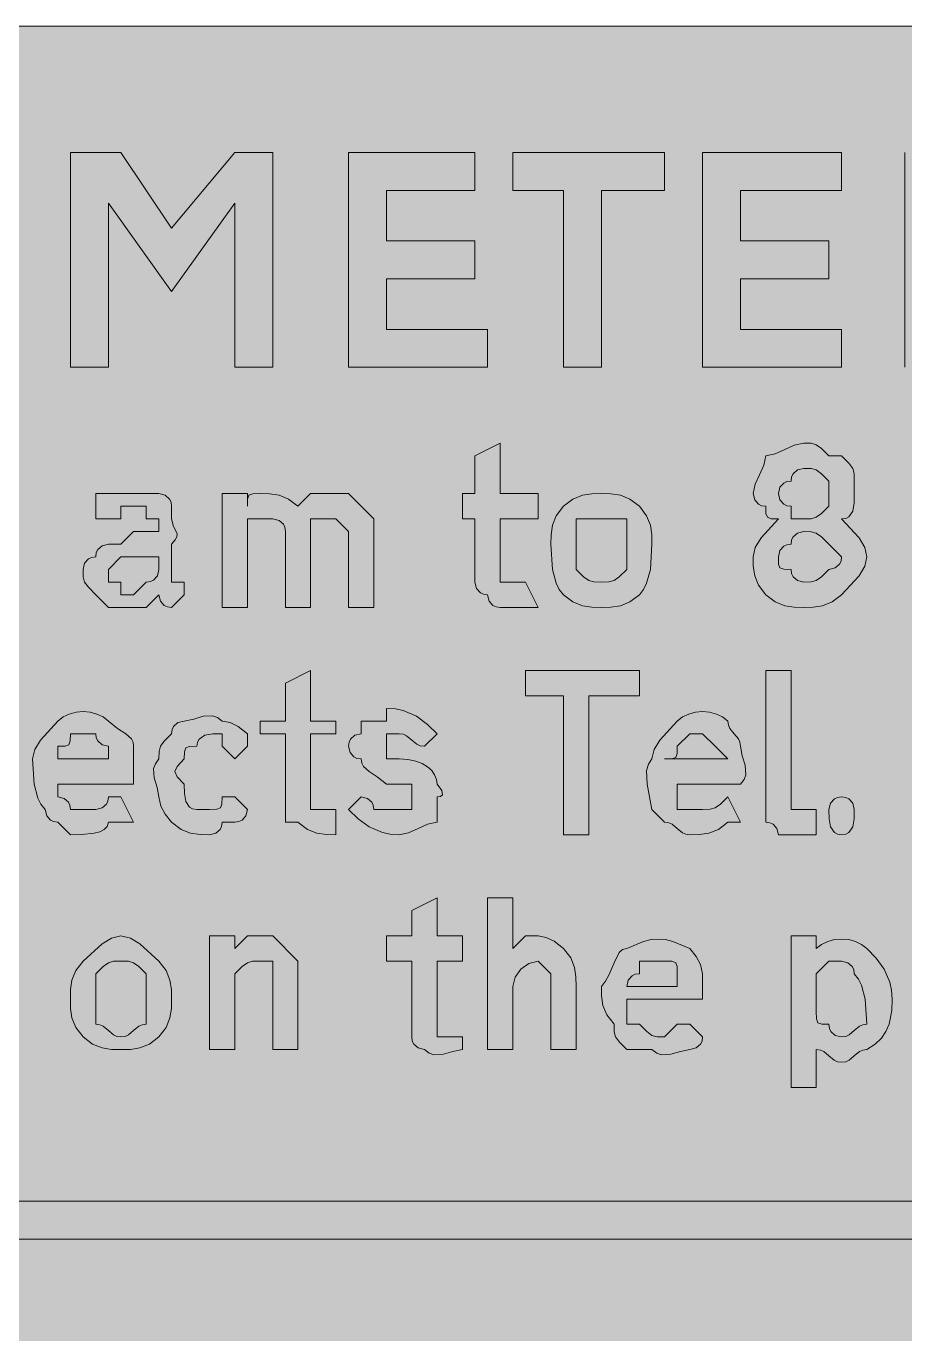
# Model space of a CAD drawing. Header units: metres. Extents: x 10 to 558, y 12 to 260.
# Drawn here: x 284 to 367.3, y 135.7 to 259.9 of the extents above; entities that cross this region are included whole.
import ezdxf

# ---------------------------------------------------------------- set-up
doc = ezdxf.new("R2010")
doc.units = ezdxf.units.M
for name, color, linetype, true_color in [('FILL_BLUE_0000FF', 7, 'Continuous', 0x0000ff), ('FILL_WHITE_FFFFFF', 7, 'Continuous', 0xffffff), ('STROKE_WHITE_FFFFFF', 7, 'Continuous', 0xffffff)]:
    doc.layers.add(name, color=color, linetype=linetype, true_color=true_color)

msp = doc.modelspace()

# ---------------------------------------------------------------- hatches: boundary and pattern name
at = {"layer": 'FILL_BLUE_0000FF', "true_color": 0x0000ff}
h = msp.add_hatch(color=7, dxfattribs=at)
h.dxf.hatch_style = 1
h.paths.add_polyline_path([(551.8, 259.87), (552.54, 259.71), (553.8, 259.17), (554.83, 258.4), (555.75, 257.52), (556.54, 257.02), (557.14, 256.43), (557.56, 255.79), (557.85, 255.12), (558.11, 253.81), (558.15, 252.72), (558.15, 18.72), (558.15, 16.32), (555.75, 13.92), (554.83, 13.04), (553.8, 12.27), (552.54, 11.73), (551.8, 11.57), (550.95, 11.52), (16.95, 11.52), (16.05, 11.54), (15.15, 11.67), (14.25, 12.03), (13.35, 12.72), (12.6, 12.87), (11.83, 13.23), (10.95, 13.92), (10.55, 14.42), (10.26, 15.01), (9.9, 16.32), (9.75, 18.72), (9.75, 252.72), (9.75, 255.12), (9.94, 256), (10.35, 256.77), (10.95, 257.52), (11.83, 258.23), (12.6, 258.72), (13.14, 259.21), (13.3, 259.52), (13.35, 259.92), (16.95, 259.92), (550.95, 259.92), (551.8, 259.87)])
at = {"layer": 'FILL_WHITE_FFFFFF', "true_color": 0xffffff}
h = msp.add_hatch(color=7, dxfattribs=at)
h.dxf.hatch_style = 1
h.paths.add_polyline_path([(288.15, 247.92), (292.95, 247.92), (297.75, 240.72), (303.75, 247.92), (307.35, 247.92), (307.35, 227.52), (303.75, 227.52), (303.75, 243.12), (297.75, 234.72), (291.75, 243.12), (291.75, 227.52), (288.15, 227.52), (288.15, 247.92)])
h = msp.add_hatch(color=7, dxfattribs=at)
h.dxf.hatch_style = 1
h.paths.add_polyline_path([(314.55, 247.92), (326.55, 247.92), (326.55, 244.32), (318.15, 244.32), (318.15, 239.52), (326.55, 239.52), (326.55, 235.92), (318.15, 235.92), (318.15, 231.12), (327.75, 231.12), (327.75, 227.52), (314.55, 227.52), (314.55, 247.92)])
h = msp.add_hatch(color=7, dxfattribs=at)
h.dxf.hatch_style = 1
h.paths.add_polyline_path([(344.55, 244.32), (338.55, 244.32), (338.55, 227.52), (334.95, 227.52), (334.95, 244.32), (330.15, 244.32), (330.15, 247.92), (344.55, 247.92), (344.55, 244.32)])
h = msp.add_hatch(color=7, dxfattribs=at)
h.dxf.hatch_style = 1
h.paths.add_polyline_path([(348.15, 247.92), (361.35, 247.92), (361.35, 244.32), (351.75, 244.32), (351.75, 239.52), (360.15, 239.52), (360.15, 235.92), (351.75, 235.92), (351.75, 231.12), (361.35, 231.12), (361.35, 227.52), (348.15, 227.52), (348.15, 247.92)])
h = msp.add_hatch(color=7, dxfattribs=at)
h.dxf.hatch_style = 1
h.paths.add_polyline_path([(330.15, 207.12), (331.35, 207.12), (332.55, 204.72), (328.95, 204.72), (328.55, 204.77), (328.26, 204.91), (327.9, 205.32), (327.75, 205.92), (327.35, 205.97), (327.06, 206.11), (326.7, 206.52), (326.55, 207.12), (326.55, 213.12), (325.35, 213.12), (325.35, 215.52), (326.55, 215.52), (326.55, 219.12), (328.95, 220.32), (328.95, 215.52), (332.55, 215.52), (332.55, 213.12), (328.95, 213.12), (328.95, 207.12), (330.15, 207.12)])
h = msp.add_hatch(color=7, dxfattribs=at)
h.dxf.hatch_style = 1
h.paths.add_polyline_path([(363.75, 209.52), (363.54, 208.62), (363, 207.72), (361.35, 205.92), (360.45, 205.23), (359.55, 204.87), (358.65, 204.74), (357.75, 204.72), (356.85, 204.74), (355.95, 204.87), (355.05, 205.23), (354.15, 205.92), (353.46, 206.82), (353.1, 207.72), (352.97, 208.62), (352.95, 209.52), (353.16, 210.42), (353.7, 211.32), (355.35, 213.12), (354.66, 213.14), (354.3, 213.27), (354.17, 213.63), (354.15, 214.32), (353.75, 214.37), (353.46, 214.51), (353.1, 214.92), (352.95, 215.52), (353.14, 216.42), (353.55, 217.32), (353.96, 218.22), (354.15, 219.12), (355.05, 219.31), (355.95, 219.72), (356.85, 220.13), (357.75, 220.32), (358.46, 220.3), (358.95, 220.17), (359.44, 219.81), (360.15, 219.12), (361.35, 219.12), (362.04, 218.41), (362.4, 217.92), (362.53, 217.43), (362.55, 216.72), (362.55, 215.52), (362.53, 214.64), (362.4, 213.87), (362.04, 213.33), (361.75, 213.17), (361.35, 213.12), (363, 211.32), (363.54, 210.42), (363.75, 209.52)])
h.paths.add_polyline_path([(356.6, 211.12), (356.55, 210.72), (356.15, 210.67), (355.86, 210.53), (355.5, 210.12), (355.35, 209.52), (355.37, 208.83), (355.5, 208.47), (355.86, 208.34), (356.55, 208.32), (356.6, 207.92), (356.74, 207.63), (357.15, 207.27), (357.75, 207.12), (358.46, 207.14), (358.95, 207.27), (359.44, 207.63), (360.15, 208.32), (360.75, 208.47), (361.16, 208.83), (361.3, 209.12), (361.35, 209.52), (360.15, 210.72), (359.44, 211.41), (358.95, 211.77), (358.46, 211.9), (357.75, 211.92), (357.15, 211.77), (356.74, 211.41), (356.6, 211.12)], flags=16)
h.paths.add_polyline_path([(358.95, 213.27), (359.44, 213.63), (360.15, 214.32), (360.15, 215.52), (360.15, 216.72), (359.44, 217.41), (358.95, 217.77), (358.46, 217.9), (357.75, 217.92), (357.15, 217.77), (356.74, 217.41), (356.6, 217.12), (356.55, 216.72), (356.15, 216.67), (355.86, 216.53), (355.5, 216.12), (355.35, 215.52), (355.5, 214.92), (355.86, 214.51), (356.15, 214.37), (356.55, 214.32), (356.55, 213.12), (357.75, 213.12), (358.46, 213.14), (358.95, 213.27)], flags=16)
h = msp.add_hatch(color=7, dxfattribs=at)
h.dxf.hatch_style = 1
h.paths.add_polyline_path([(291.75, 215.52), (294.15, 215.52), (296.55, 215.52), (297.15, 215.37), (297.56, 215.01), (297.7, 214.72), (297.75, 214.32), (297.75, 213.12), (297.92, 212.41), (298.2, 211.92), (298.28, 211.69), (298.26, 211.43), (298.09, 211.12), (297.75, 210.72), (297.75, 207.12), (298.95, 207.12), (298.95, 205.92), (297.75, 204.72), (297.35, 204.77), (297.06, 204.91), (296.7, 205.32), (296.55, 205.92), (295.35, 204.72), (292.95, 204.72), (291.75, 204.72), (290.55, 205.92), (289.86, 206.63), (289.5, 207.12), (289.37, 207.61), (289.35, 208.32), (289.5, 208.92), (289.86, 209.33), (290.15, 209.47), (290.55, 209.52), (290.6, 209.92), (290.74, 210.21), (291.15, 210.57), (291.75, 210.72), (292.95, 210.72), (294.15, 211.92), (296.55, 211.92), (296.55, 213.12), (295.35, 213.12), (295.35, 214.32), (292.95, 214.32), (292.95, 213.12), (291.75, 213.12), (290.55, 213.12), (290.55, 214.32), (290.55, 215.52), (291.75, 215.52)])
h.paths.add_polyline_path([(295.35, 207.12), (295.75, 207.17), (296.04, 207.31), (296.4, 207.72), (296.55, 208.32), (296.55, 209.52), (295.35, 209.52), (292.95, 209.52), (291.75, 208.32), (291.75, 207.12), (292.95, 207.12), (292.95, 205.92), (294.15, 205.92), (295.35, 207.12)], flags=16)
h = msp.add_hatch(color=7, dxfattribs=at)
h.dxf.hatch_style = 1
h.paths.add_polyline_path([(304.95, 214.32), (304.97, 215.01), (305.1, 215.37), (305.46, 215.5), (306.15, 215.52), (307.05, 215.5), (307.95, 215.37), (308.85, 215.01), (309.75, 214.32), (310.95, 215.52), (312.15, 215.52), (314.55, 215.52), (316.95, 213.12), (316.95, 211.92), (316.95, 204.72), (314.55, 204.72), (314.55, 211.92), (313.35, 213.12), (312.15, 213.12), (310.95, 213.12), (310.95, 211.92), (310.95, 204.72), (308.55, 204.72), (308.55, 211.92), (308.5, 212.32), (308.36, 212.61), (307.95, 212.97), (307.35, 213.12), (306.15, 213.12), (304.95, 213.12), (304.95, 211.92), (304.95, 204.72), (302.55, 204.72), (302.55, 215.52), (304.95, 215.52), (304.95, 214.32)])
h = msp.add_hatch(color=7, dxfattribs=at)
h.dxf.hatch_style = 1
h.paths.add_polyline_path([(333.9, 212.52), (334.26, 213.42), (334.95, 214.32), (335.85, 215.01), (336.75, 215.37), (337.65, 215.5), (338.55, 215.52), (339.45, 215.5), (340.35, 215.37), (341.25, 215.01), (342.15, 214.32), (342.84, 213.42), (343.2, 212.52), (343.33, 211.62), (343.35, 210.72), (343.2, 208.32), (342.84, 207.01), (342.55, 206.42), (342.15, 205.92), (341.25, 205.23), (340.35, 204.87), (339.45, 204.74), (338.55, 204.72), (337.65, 204.74), (336.75, 204.87), (335.85, 205.23), (334.95, 205.92), (334.55, 206.42), (334.26, 207.01), (333.9, 208.32), (333.75, 210.72), (333.77, 211.62), (333.9, 212.52)])
h.paths.add_polyline_path([(336.15, 210.72), (336.15, 208.32), (336.86, 207.63), (337.35, 207.27), (337.84, 207.14), (338.55, 207.12), (339.26, 207.14), (339.75, 207.27), (340.24, 207.63), (340.95, 208.32), (340.95, 210.72), (340.95, 213.12), (338.55, 213.12), (336.15, 213.12), (336.15, 210.72)], flags=16)
h = msp.add_hatch(color=7, dxfattribs=at)
h.dxf.hatch_style = 1
h.paths.add_polyline_path([(310.95, 185.52), (312.15, 185.52), (313.35, 185.52), (313.35, 183.12), (312.45, 183.14), (311.55, 183.27), (310.65, 183.63), (309.75, 184.32), (308.55, 184.32), (308.55, 185.52), (308.55, 192.72), (306.15, 192.72), (306.15, 193.92), (308.55, 193.92), (308.55, 197.52), (310.95, 198.72), (310.95, 193.92), (313.35, 193.92), (313.35, 192.72), (310.95, 192.72), (310.95, 186.72), (310.95, 185.52)])
h = msp.add_hatch(color=7, dxfattribs=at)
h.dxf.hatch_style = 1
h.paths.add_polyline_path([(342.15, 196.32), (337.35, 196.32), (337.35, 183.12), (334.95, 183.12), (334.95, 196.32), (331.35, 196.32), (331.35, 198.72), (342.15, 198.72), (342.15, 196.32)])
h = msp.add_hatch(color=7, dxfattribs=at)
h.dxf.hatch_style = 1
h.paths.add_polyline_path([(354.15, 198.72), (356.55, 198.72), (356.55, 186.72), (356.55, 185.52), (357.75, 185.52), (358.95, 185.52), (358.95, 183.12), (357.75, 183.12), (355.35, 183.12), (355.2, 183.72), (354.84, 184.13), (354.55, 184.27), (354.15, 184.32), (354.15, 185.52), (354.15, 198.72)])
h = msp.add_hatch(color=7, dxfattribs=at)
h.dxf.hatch_style = 1
h.paths.add_polyline_path([(319.35, 190.32), (320.19, 190.27), (320.92, 190.11), (321.54, 189.88), (322.05, 189.57), (322.44, 189.21), (322.72, 188.8), (322.89, 188.37), (322.95, 187.92), (323.4, 187.32), (323.46, 186.91), (323.29, 186.77), (322.95, 186.72), (322.95, 184.32), (322.05, 184.13), (321.15, 183.72), (320.25, 183.31), (319.35, 183.12), (318.5, 183.17), (317.76, 183.33), (316.5, 183.87), (315.47, 184.64), (314.55, 185.52), (315.75, 186.72), (316.35, 186.57), (316.76, 186.21), (316.9, 185.92), (316.95, 185.52), (319.35, 185.52), (320.55, 185.52), (320.55, 186.72), (320.55, 187.92), (319.35, 187.92), (318.15, 187.92), (317.27, 188.63), (316.5, 189.12), (315.96, 189.61), (315.8, 189.92), (315.75, 190.32), (315.35, 190.37), (315.06, 190.51), (314.7, 190.92), (314.55, 191.52), (314.6, 191.92), (314.74, 192.21), (315.15, 192.57), (315.75, 192.72), (315.75, 193.92), (318.15, 193.92), (318.15, 195.12), (319, 195.07), (319.74, 194.91), (321, 194.37), (322.03, 193.6), (322.95, 192.72), (321.75, 191.52), (321.35, 191.57), (321.04, 191.71), (320.55, 192.12), (320.06, 192.53), (319.75, 192.67), (319.35, 192.72), (318.15, 192.72), (318.15, 191.52), (318.15, 190.32), (319.35, 190.32)])
h = msp.add_hatch(color=7, dxfattribs=at)
h.dxf.hatch_style = 1
h.paths.add_polyline_path([(286.55, 184.37), (286.26, 184.51), (285.9, 184.92), (285.75, 185.52), (285.35, 186.02), (285.06, 186.61), (284.7, 187.92), (284.55, 190.32), (284.76, 191.22), (285.3, 192.12), (286.95, 193.92), (287.45, 194.31), (288.04, 194.59), (288.68, 194.76), (289.35, 194.82), (290.02, 194.76), (290.66, 194.59), (291.25, 194.31), (291.75, 193.92), (292.63, 193.21), (293.4, 192.72), (293.94, 192.23), (294.1, 191.92), (294.15, 191.52), (294.15, 187.92), (286.95, 187.92), (286.95, 186.72), (287.55, 186.57), (287.96, 186.21), (288.1, 185.92), (288.15, 185.52), (290.55, 185.52), (291.15, 185.67), (291.56, 186.03), (291.7, 186.32), (291.75, 186.72), (292.95, 186.72), (294.15, 184.32), (291.75, 184.32), (291.64, 183.92), (291.36, 183.63), (290.93, 183.41), (290.4, 183.27), (289.22, 183.14), (288.15, 183.12), (286.95, 184.32), (286.55, 184.37)])
h.paths.add_polyline_path([(291.75, 191.52), (291.15, 191.67), (290.74, 192.03), (290.6, 192.32), (290.55, 192.72), (288.15, 192.72), (288.13, 192.03), (288, 191.67), (287.64, 191.54), (286.95, 191.52), (286.95, 190.32), (291.75, 190.32), (291.75, 191.52)], flags=16)
h = msp.add_hatch(color=7, dxfattribs=at)
h.dxf.hatch_style = 1
h.paths.add_polyline_path([(301.35, 185.52), (302.04, 185.54), (302.4, 185.67), (302.53, 186.03), (302.55, 186.72), (303.75, 186.72), (304.95, 185.52), (304.8, 184.92), (304.44, 184.51), (304.15, 184.37), (303.75, 184.32), (302.55, 184.32), (302.5, 183.92), (302.36, 183.63), (301.95, 183.27), (301.35, 183.12), (300.45, 183.14), (299.55, 183.27), (298.65, 183.63), (297.75, 184.32), (297.15, 185.07), (296.74, 185.84), (296.55, 186.72), (296.38, 187.62), (296.1, 188.52), (296.04, 189.42), (296.21, 189.87), (296.55, 190.32), (296.57, 191.03), (296.7, 191.52), (297.06, 192.01), (297.75, 192.72), (297.8, 193.12), (297.94, 193.41), (298.35, 193.77), (298.95, 193.92), (299.85, 194.09), (300.75, 194.37), (301.65, 194.43), (302.1, 194.26), (302.55, 193.92), (303.3, 193.77), (304.07, 193.41), (304.95, 192.72), (304.95, 191.52), (303.75, 190.32), (302.55, 191.52), (302.55, 192.72), (301.67, 192.7), (300.9, 192.57), (300.36, 192.21), (300.2, 191.92), (300.15, 191.52), (299.46, 191.5), (299.1, 191.37), (298.97, 191.01), (298.95, 190.32), (298.27, 189.61), (298.05, 189.12), (298.27, 188.63), (298.95, 187.92), (298.97, 187.04), (299.1, 186.27), (299.46, 185.73), (299.75, 185.57), (300.15, 185.52), (301.35, 185.52)])
h = msp.add_hatch(color=7, dxfattribs=at)
h.dxf.hatch_style = 1
h.paths.add_polyline_path([(346.24, 183.31), (345.75, 183.72), (345.26, 184.13), (344.95, 184.27), (344.55, 184.32), (343.35, 185.52), (342.9, 187.92), (342.84, 189.23), (343.01, 189.82), (343.35, 190.32), (343.56, 191.22), (344.1, 192.12), (345.75, 193.92), (346.25, 194.31), (346.84, 194.59), (347.48, 194.76), (348.15, 194.82), (348.82, 194.76), (349.46, 194.59), (350.05, 194.31), (350.55, 193.92), (350.6, 193.52), (350.74, 193.21), (351.15, 192.72), (351.56, 192.23), (351.7, 191.92), (351.75, 191.52), (351.92, 190.62), (352.2, 189.72), (352.26, 188.82), (352.09, 188.37), (351.75, 187.92), (345.75, 187.92), (345.75, 186.72), (345.75, 185.52), (348.15, 185.52), (348.86, 185.54), (349.35, 185.67), (349.84, 186.03), (350.55, 186.72), (351.75, 184.32), (350.55, 184.32), (349.65, 183.63), (348.75, 183.27), (347.85, 183.14), (346.95, 183.12), (346.55, 183.17), (346.24, 183.31)])
h.paths.add_polyline_path([(349.35, 191.52), (348.15, 192.72), (346.95, 192.72), (345.75, 191.52), (345.73, 190.83), (345.6, 190.47), (345.24, 190.34), (344.55, 190.32), (350.55, 190.32), (349.35, 191.52)], flags=16)
h = msp.add_hatch(color=7, dxfattribs=at)
h.dxf.hatch_style = 1
h.paths.add_polyline_path([(362.53, 184.64), (362.4, 183.87), (362.04, 183.33), (361.75, 183.17), (361.35, 183.12), (360.95, 183.17), (360.66, 183.33), (360.3, 183.87), (360.17, 184.64), (360.15, 185.52), (360.3, 186.12), (360.66, 186.53), (360.95, 186.67), (361.35, 186.72), (361.75, 186.67), (362.04, 186.53), (362.4, 186.12), (362.55, 185.52), (362.53, 184.64)])
h = msp.add_hatch(color=7, dxfattribs=at)
h.dxf.hatch_style = 1
h.paths.add_polyline_path([(322.95, 163.92), (324.15, 163.92), (325.35, 163.92), (325.35, 162.72), (324.45, 162.55), (323.55, 162.27), (322.65, 162.21), (322.2, 162.38), (321.75, 162.72), (321.15, 162.87), (320.74, 163.23), (320.6, 163.52), (320.55, 163.92), (320.55, 171.12), (318.15, 171.12), (318.15, 173.52), (320.55, 173.52), (320.55, 175.92), (322.95, 177.12), (322.95, 173.52), (325.35, 173.52), (325.35, 171.12), (322.95, 171.12), (322.95, 165.12), (322.95, 163.92)])
h = msp.add_hatch(color=7, dxfattribs=at)
h.dxf.hatch_style = 1
h.paths.add_polyline_path([(330.15, 177.12), (330.15, 172.32), (331.35, 173.52), (332.55, 173.52), (333.3, 173.37), (334.07, 173.01), (334.95, 172.32), (335.64, 171.42), (336, 170.52), (336.13, 169.62), (336.15, 168.72), (336.15, 162.72), (333.75, 162.72), (333.75, 168.72), (333.75, 169.92), (332.55, 171.12), (331.67, 170.91), (330.9, 170.37), (330.36, 169.6), (330.15, 168.72), (330.15, 162.72), (327.75, 162.72), (327.75, 177.12), (330.15, 177.12)])
h = msp.add_hatch(color=7, dxfattribs=at)
h.dxf.hatch_style = 1
h.paths.add_polyline_path([(288.3, 169.32), (288.66, 170.22), (289.35, 171.12), (291.15, 172.77), (292.05, 173.31), (292.95, 173.52), (293.85, 173.31), (294.75, 172.77), (296.55, 171.12), (297.24, 170.22), (297.6, 169.32), (297.73, 168.42), (297.75, 167.52), (297.73, 166.62), (297.6, 165.72), (297.24, 164.82), (296.55, 163.92), (295.65, 163.23), (294.75, 162.87), (293.85, 162.74), (292.95, 162.72), (292.05, 162.74), (291.15, 162.87), (290.25, 163.23), (289.35, 163.92), (288.66, 164.82), (288.3, 165.72), (288.17, 166.62), (288.15, 167.52), (288.17, 168.42), (288.3, 169.32)])
h.paths.add_polyline_path([(291.75, 170.97), (291.26, 170.61), (290.55, 169.92), (290.55, 167.52), (290.55, 165.12), (290.95, 165.07), (291.26, 164.93), (291.75, 164.52), (292.24, 164.11), (292.55, 163.97), (292.95, 163.92), (293.35, 163.97), (293.66, 164.11), (294.15, 164.52), (294.64, 164.93), (294.95, 165.07), (295.35, 165.12), (295.35, 167.52), (295.35, 169.92), (294.64, 170.61), (294.15, 170.97), (293.66, 171.1), (292.95, 171.12), (292.24, 171.1), (291.75, 170.97)], flags=16)
h = msp.add_hatch(color=7, dxfattribs=at)
h.dxf.hatch_style = 1
h.paths.add_polyline_path([(305.44, 171.1), (304.95, 170.97), (304.46, 170.61), (303.75, 169.92), (303.75, 168.72), (303.75, 162.72), (301.35, 162.72), (301.35, 173.52), (303.75, 173.52), (303.75, 172.32), (304.95, 173.52), (307.35, 173.52), (309.75, 171.12), (309.75, 169.92), (309.75, 162.72), (307.35, 162.72), (307.35, 168.72), (307.35, 171.12), (306.15, 171.12), (305.44, 171.1)])
h = msp.add_hatch(color=7, dxfattribs=at)
h.dxf.hatch_style = 1
h.paths.add_polyline_path([(340.26, 163.43), (339.9, 163.92), (339.77, 164.41), (339.75, 165.12), (339.06, 166.02), (338.7, 166.92), (338.57, 167.82), (338.55, 168.72), (338.95, 169.22), (339.26, 169.79), (339.75, 170.97), (340.24, 171.93), (340.55, 172.21), (340.95, 172.32), (342.56, 172.99), (343.27, 173.16), (343.95, 173.22), (344.63, 173.16), (345.34, 172.99), (346.95, 172.32), (347.55, 171.57), (347.96, 170.8), (348.15, 169.92), (348.15, 167.52), (340.95, 167.52), (340.95, 165.12), (342.15, 165.12), (342.86, 164.43), (343.35, 164.07), (343.84, 163.94), (344.55, 163.92), (345.75, 165.12), (346.95, 165.12), (348.15, 163.92), (348.1, 163.52), (347.96, 163.23), (347.55, 162.87), (346.95, 162.72), (346.05, 162.55), (345.15, 162.27), (344.25, 162.21), (343.8, 162.38), (343.35, 162.72), (340.95, 162.72), (340.26, 163.43)])
h.paths.add_polyline_path([(345.75, 169.92), (345.73, 170.61), (345.6, 170.97), (345.24, 171.1), (344.55, 171.12), (342.15, 171.12), (342.15, 169.92), (341.75, 169.87), (341.46, 169.73), (341.1, 169.32), (340.95, 168.72), (345.75, 168.72), (345.75, 169.92)], flags=16)
h = msp.add_hatch(color=7, dxfattribs=at)
h.dxf.hatch_style = 1
h.paths.add_polyline_path([(360.04, 172.99), (360.68, 173.16), (361.35, 173.22), (362.02, 173.16), (362.66, 172.99), (363.25, 172.71), (363.75, 172.32), (364.63, 171.4), (365.4, 170.37), (365.94, 169.11), (366.1, 168.37), (366.15, 167.52), (366.11, 166.43), (365.85, 165.12), (365.56, 164.45), (365.14, 163.81), (364.54, 163.22), (363.75, 162.72), (363.35, 162.67), (363.04, 162.53), (362.55, 162.12), (362.06, 161.71), (361.75, 161.57), (361.35, 161.52), (360.95, 161.57), (360.64, 161.71), (360.15, 162.12), (359.66, 162.53), (359.35, 162.67), (358.95, 162.72), (358.95, 159.12), (356.55, 159.12), (356.55, 173.52), (358.95, 173.52), (358.95, 172.32), (359.45, 172.71), (360.04, 172.99)])
h.paths.add_polyline_path([(358.95, 166.32), (358.97, 165.63), (359.1, 165.27), (359.46, 165.14), (360.15, 165.12), (360.2, 164.72), (360.34, 164.43), (360.75, 164.07), (361.35, 163.92), (361.75, 163.97), (362.06, 164.11), (362.55, 164.52), (363.04, 164.93), (363.35, 165.07), (363.75, 165.12), (363.6, 167.52), (363.24, 168.83), (362.95, 169.42), (362.55, 169.92), (362.5, 170.32), (362.36, 170.61), (361.95, 170.97), (361.35, 171.12), (360.15, 171.12), (358.95, 169.92), (358.95, 168.72), (358.95, 166.32)], flags=16)
h = msp.add_hatch(color=7, dxfattribs=at)
h.dxf.hatch_style = 1
h.paths.add_polyline_path([(495.75, 148.32), (490.95, 153.12), (498.15, 153.12), (505.35, 145.92), (498.15, 139.92), (490.95, 139.92), (495.75, 144.72), (62.55, 144.72), (62.55, 148.32), (495.75, 148.32)])

# ---------------------------------------------------------------- linework, layer by layer
at = {"layer": 'FILL_BLUE_0000FF', "lineweight": 0, "true_color": 0x0000ff}
msp.add_lwpolyline([(16.95, 259.92), (550.95, 259.92), (551.8, 259.87), (552.54, 259.71), (553.8, 259.17), (554.83, 258.4), (555.75, 257.52), (556.54, 257.02), (557.14, 256.43), (557.56, 255.79), (557.85, 255.12), (558.11, 253.81), (558.15, 252.72), (558.15, 18.72), (558.15, 16.32), (555.75, 13.92), (554.83, 13.04), (553.8, 12.27), (552.54, 11.73), (551.8, 11.57), (550.95, 11.52), (16.95, 11.52)], dxfattribs=at)
at = {"layer": 'FILL_WHITE_FFFFFF', "lineweight": 0, "true_color": 0xffffff}
for points in [[(288.15, 247.92), (292.95, 247.92), (297.75, 240.72), (303.75, 247.92), (307.35, 247.92), (307.35, 227.52), (303.75, 227.52), (303.75, 243.12), (297.75, 234.72), (291.75, 243.12), (291.75, 227.52), (288.15, 227.52)], [(314.55, 247.92), (326.55, 247.92), (326.55, 244.32), (318.15, 244.32), (318.15, 239.52), (326.55, 239.52), (326.55, 235.92), (318.15, 235.92), (318.15, 231.12), (327.75, 231.12), (327.75, 227.52), (314.55, 227.52)], [(344.55, 244.32), (338.55, 244.32), (338.55, 227.52), (334.95, 227.52), (334.95, 244.32), (330.15, 244.32), (330.15, 247.92), (344.55, 247.92)], [(348.15, 247.92), (361.35, 247.92), (361.35, 244.32), (351.75, 244.32), (351.75, 239.52), (360.15, 239.52), (360.15, 235.92), (351.75, 235.92), (351.75, 231.12), (361.35, 231.12), (361.35, 227.52), (348.15, 227.52)], [(330.15, 207.12), (331.35, 207.12), (332.55, 204.72), (328.95, 204.72), (328.55, 204.77), (328.26, 204.91), (327.9, 205.32), (327.75, 205.92), (327.35, 205.97), (327.06, 206.11), (326.7, 206.52), (326.55, 207.12), (326.55, 213.12), (325.35, 213.12), (325.35, 215.52), (326.55, 215.52), (326.55, 219.12), (328.95, 220.32), (328.95, 215.52), (332.55, 215.52), (332.55, 213.12), (328.95, 213.12), (328.95, 207.12)], [(363.75, 209.52), (363.54, 208.62), (363, 207.72), (361.35, 205.92), (360.45, 205.23), (359.55, 204.87), (358.65, 204.74), (357.75, 204.72), (356.85, 204.74), (355.95, 204.87), (355.05, 205.23), (354.15, 205.92), (353.46, 206.82), (353.1, 207.72), (352.97, 208.62), (352.95, 209.52), (353.16, 210.42), (353.7, 211.32), (355.35, 213.12), (354.66, 213.14), (354.3, 213.27), (354.17, 213.63), (354.15, 214.32), (353.75, 214.37), (353.46, 214.51), (353.1, 214.92), (352.95, 215.52), (353.14, 216.42), (353.55, 217.32), (353.96, 218.22), (354.15, 219.12), (355.05, 219.31), (355.95, 219.72), (356.85, 220.13), (357.75, 220.32), (358.46, 220.3), (358.95, 220.17), (359.44, 219.81), (360.15, 219.12), (361.35, 219.12), (362.04, 218.41), (362.4, 217.92), (362.53, 217.43), (362.55, 216.72), (362.55, 215.52), (362.53, 214.64), (362.4, 213.87), (362.04, 213.33), (361.75, 213.17), (361.35, 213.12), (363, 211.32), (363.54, 210.42)], [(358.95, 213.27), (359.44, 213.63), (360.15, 214.32), (360.15, 215.52), (360.15, 216.72), (359.44, 217.41), (358.95, 217.77), (358.46, 217.9), (357.75, 217.92), (357.15, 217.77), (356.74, 217.41), (356.6, 217.12), (356.55, 216.72), (356.15, 216.67), (355.86, 216.53), (355.5, 216.12), (355.35, 215.52), (355.5, 214.92), (355.86, 214.51), (356.15, 214.37), (356.55, 214.32), (356.55, 213.12), (357.75, 213.12), (358.46, 213.14)], [(291.75, 215.52), (294.15, 215.52), (296.55, 215.52), (297.15, 215.37), (297.56, 215.01), (297.7, 214.72), (297.75, 214.32), (297.75, 213.12), (297.92, 212.41), (298.2, 211.92), (298.28, 211.69), (298.26, 211.43), (298.09, 211.12), (297.75, 210.72), (297.75, 207.12), (298.95, 207.12), (298.95, 205.92), (297.75, 204.72), (297.35, 204.77), (297.06, 204.91), (296.7, 205.32), (296.55, 205.92), (295.35, 204.72), (292.95, 204.72), (291.75, 204.72), (290.55, 205.92), (289.86, 206.63), (289.5, 207.12), (289.37, 207.61), (289.35, 208.32), (289.5, 208.92), (289.86, 209.33), (290.15, 209.47), (290.55, 209.52), (290.6, 209.92), (290.74, 210.21), (291.15, 210.57), (291.75, 210.72), (292.95, 210.72), (294.15, 211.92), (296.55, 211.92), (296.55, 213.12), (295.35, 213.12), (295.35, 214.32), (292.95, 214.32), (292.95, 213.12), (291.75, 213.12), (290.55, 213.12), (290.55, 214.32), (290.55, 215.52)], [(304.95, 214.32), (304.97, 215.01), (305.1, 215.37), (305.46, 215.5), (306.15, 215.52), (307.05, 215.5), (307.95, 215.37), (308.85, 215.01), (309.75, 214.32), (310.95, 215.52), (312.15, 215.52), (314.55, 215.52), (316.95, 213.12), (316.95, 211.92), (316.95, 204.72), (314.55, 204.72), (314.55, 211.92), (313.35, 213.12), (312.15, 213.12), (310.95, 213.12), (310.95, 211.92), (310.95, 204.72), (308.55, 204.72), (308.55, 211.92), (308.5, 212.32), (308.36, 212.61), (307.95, 212.97), (307.35, 213.12), (306.15, 213.12), (304.95, 213.12), (304.95, 211.92), (304.95, 204.72), (302.55, 204.72), (302.55, 215.52), (304.95, 215.52)], [(333.9, 212.52), (334.26, 213.42), (334.95, 214.32), (335.85, 215.01), (336.75, 215.37), (337.65, 215.5), (338.55, 215.52), (339.45, 215.5), (340.35, 215.37), (341.25, 215.01), (342.15, 214.32), (342.84, 213.42), (343.2, 212.52), (343.33, 211.62), (343.35, 210.72), (343.2, 208.32), (342.84, 207.01), (342.55, 206.42), (342.15, 205.92), (341.25, 205.23), (340.35, 204.87), (339.45, 204.74), (338.55, 204.72), (337.65, 204.74), (336.75, 204.87), (335.85, 205.23), (334.95, 205.92), (334.55, 206.42), (334.26, 207.01), (333.9, 208.32), (333.75, 210.72), (333.77, 211.62)], [(336.15, 210.72), (336.15, 208.32), (336.86, 207.63), (337.35, 207.27), (337.84, 207.14), (338.55, 207.12), (339.26, 207.14), (339.75, 207.27), (340.24, 207.63), (340.95, 208.32), (340.95, 210.72), (340.95, 213.12), (338.55, 213.12), (336.15, 213.12)], [(356.6, 211.12), (356.55, 210.72), (356.15, 210.67), (355.86, 210.53), (355.5, 210.12), (355.35, 209.52), (355.37, 208.83), (355.5, 208.47), (355.86, 208.34), (356.55, 208.32), (356.6, 207.92), (356.74, 207.63), (357.15, 207.27), (357.75, 207.12), (358.46, 207.14), (358.95, 207.27), (359.44, 207.63), (360.15, 208.32), (360.75, 208.47), (361.16, 208.83), (361.3, 209.12), (361.35, 209.52), (360.15, 210.72), (359.44, 211.41), (358.95, 211.77), (358.46, 211.9), (357.75, 211.92), (357.15, 211.77), (356.74, 211.41)], [(295.35, 207.12), (295.75, 207.17), (296.04, 207.31), (296.4, 207.72), (296.55, 208.32), (296.55, 209.52), (295.35, 209.52), (292.95, 209.52), (291.75, 208.32), (291.75, 207.12), (292.95, 207.12), (292.95, 205.92), (294.15, 205.92)], [(310.95, 185.52), (312.15, 185.52), (313.35, 185.52), (313.35, 183.12), (312.45, 183.14), (311.55, 183.27), (310.65, 183.63), (309.75, 184.32), (308.55, 184.32), (308.55, 185.52), (308.55, 192.72), (306.15, 192.72), (306.15, 193.92), (308.55, 193.92), (308.55, 197.52), (310.95, 198.72), (310.95, 193.92), (313.35, 193.92), (313.35, 192.72), (310.95, 192.72), (310.95, 186.72)], [(342.15, 196.32), (337.35, 196.32), (337.35, 183.12), (334.95, 183.12), (334.95, 196.32), (331.35, 196.32), (331.35, 198.72), (342.15, 198.72)], [(354.15, 198.72), (356.55, 198.72), (356.55, 186.72), (356.55, 185.52), (357.75, 185.52), (358.95, 185.52), (358.95, 183.12), (357.75, 183.12), (355.35, 183.12), (355.2, 183.72), (354.84, 184.13), (354.55, 184.27), (354.15, 184.32), (354.15, 185.52)], [(319.35, 190.32), (320.19, 190.27), (320.92, 190.11), (321.54, 189.88), (322.05, 189.57), (322.44, 189.21), (322.72, 188.8), (322.89, 188.37), (322.95, 187.92), (323.4, 187.32), (323.46, 186.91), (323.29, 186.77), (322.95, 186.72), (322.95, 184.32), (322.05, 184.13), (321.15, 183.72), (320.25, 183.31), (319.35, 183.12), (318.5, 183.17), (317.76, 183.33), (316.5, 183.87), (315.47, 184.64), (314.55, 185.52), (315.75, 186.72), (316.35, 186.57), (316.76, 186.21), (316.9, 185.92), (316.95, 185.52), (319.35, 185.52), (320.55, 185.52), (320.55, 186.72), (320.55, 187.92), (319.35, 187.92), (318.15, 187.92), (317.27, 188.63), (316.5, 189.12), (315.96, 189.61), (315.8, 189.92), (315.75, 190.32), (315.35, 190.37), (315.06, 190.51), (314.7, 190.92), (314.55, 191.52), (314.6, 191.92), (314.74, 192.21), (315.15, 192.57), (315.75, 192.72), (315.75, 193.92), (318.15, 193.92), (318.15, 195.12), (319, 195.07), (319.74, 194.91), (321, 194.37), (322.03, 193.6), (322.95, 192.72), (321.75, 191.52), (321.35, 191.57), (321.04, 191.71), (320.55, 192.12), (320.06, 192.53), (319.75, 192.67), (319.35, 192.72), (318.15, 192.72), (318.15, 191.52), (318.15, 190.32)], [(286.55, 184.37), (286.26, 184.51), (285.9, 184.92), (285.75, 185.52), (285.35, 186.02), (285.06, 186.61), (284.7, 187.92), (284.55, 190.32), (284.76, 191.22), (285.3, 192.12), (286.95, 193.92), (287.45, 194.31), (288.04, 194.59), (288.68, 194.76), (289.35, 194.82), (290.02, 194.76), (290.66, 194.59), (291.25, 194.31), (291.75, 193.92), (292.63, 193.21), (293.4, 192.72), (293.94, 192.23), (294.1, 191.92), (294.15, 191.52), (294.15, 187.92), (286.95, 187.92), (286.95, 186.72), (287.55, 186.57), (287.96, 186.21), (288.1, 185.92), (288.15, 185.52), (290.55, 185.52), (291.15, 185.67), (291.56, 186.03), (291.7, 186.32), (291.75, 186.72), (292.95, 186.72), (294.15, 184.32), (291.75, 184.32), (291.64, 183.92), (291.36, 183.63), (290.93, 183.41), (290.4, 183.27), (289.22, 183.14), (288.15, 183.12), (286.95, 184.32)], [(301.35, 185.52), (302.04, 185.54), (302.4, 185.67), (302.53, 186.03), (302.55, 186.72), (303.75, 186.72), (304.95, 185.52), (304.8, 184.92), (304.44, 184.51), (304.15, 184.37), (303.75, 184.32), (302.55, 184.32), (302.5, 183.92), (302.36, 183.63), (301.95, 183.27), (301.35, 183.12), (300.45, 183.14), (299.55, 183.27), (298.65, 183.63), (297.75, 184.32), (297.15, 185.07), (296.74, 185.84), (296.55, 186.72), (296.38, 187.62), (296.1, 188.52), (296.04, 189.42), (296.21, 189.87), (296.55, 190.32), (296.57, 191.03), (296.7, 191.52), (297.06, 192.01), (297.75, 192.72), (297.8, 193.12), (297.94, 193.41), (298.35, 193.77), (298.95, 193.92), (299.85, 194.09), (300.75, 194.37), (301.65, 194.43), (302.1, 194.26), (302.55, 193.92), (303.3, 193.77), (304.07, 193.41), (304.95, 192.72), (304.95, 191.52), (303.75, 190.32), (302.55, 191.52), (302.55, 192.72), (301.67, 192.7), (300.9, 192.57), (300.36, 192.21), (300.2, 191.92), (300.15, 191.52), (299.46, 191.5), (299.1, 191.37), (298.97, 191.01), (298.95, 190.32), (298.27, 189.61), (298.05, 189.12), (298.27, 188.63), (298.95, 187.92), (298.97, 187.04), (299.1, 186.27), (299.46, 185.73), (299.75, 185.57), (300.15, 185.52)], [(346.24, 183.31), (345.75, 183.72), (345.26, 184.13), (344.95, 184.27), (344.55, 184.32), (343.35, 185.52), (342.9, 187.92), (342.84, 189.23), (343.01, 189.82), (343.35, 190.32), (343.56, 191.22), (344.1, 192.12), (345.75, 193.92), (346.25, 194.31), (346.84, 194.59), (347.48, 194.76), (348.15, 194.82), (348.82, 194.76), (349.46, 194.59), (350.05, 194.31), (350.55, 193.92), (350.6, 193.52), (350.74, 193.21), (351.15, 192.72), (351.56, 192.23), (351.7, 191.92), (351.75, 191.52), (351.92, 190.62), (352.2, 189.72), (352.26, 188.82), (352.09, 188.37), (351.75, 187.92), (345.75, 187.92), (345.75, 186.72), (345.75, 185.52), (348.15, 185.52), (348.86, 185.54), (349.35, 185.67), (349.84, 186.03), (350.55, 186.72), (351.75, 184.32), (350.55, 184.32), (349.65, 183.63), (348.75, 183.27), (347.85, 183.14), (346.95, 183.12), (346.55, 183.17)], [(291.75, 191.52), (291.15, 191.67), (290.74, 192.03), (290.6, 192.32), (290.55, 192.72), (288.15, 192.72), (288.13, 192.03), (288, 191.67), (287.64, 191.54), (286.95, 191.52), (286.95, 190.32), (291.75, 190.32)], [(349.35, 191.52), (348.15, 192.72), (346.95, 192.72), (345.75, 191.52), (345.73, 190.83), (345.6, 190.47), (345.24, 190.34), (344.55, 190.32), (350.55, 190.32)], [(362.53, 184.64), (362.4, 183.87), (362.04, 183.33), (361.75, 183.17), (361.35, 183.12), (360.95, 183.17), (360.66, 183.33), (360.3, 183.87), (360.17, 184.64), (360.15, 185.52), (360.3, 186.12), (360.66, 186.53), (360.95, 186.67), (361.35, 186.72), (361.75, 186.67), (362.04, 186.53), (362.4, 186.12), (362.55, 185.52)], [(322.95, 163.92), (324.15, 163.92), (325.35, 163.92), (325.35, 162.72), (324.45, 162.55), (323.55, 162.27), (322.65, 162.21), (322.2, 162.38), (321.75, 162.72), (321.15, 162.87), (320.74, 163.23), (320.6, 163.52), (320.55, 163.92), (320.55, 171.12), (318.15, 171.12), (318.15, 173.52), (320.55, 173.52), (320.55, 175.92), (322.95, 177.12), (322.95, 173.52), (325.35, 173.52), (325.35, 171.12), (322.95, 171.12), (322.95, 165.12)], [(330.15, 177.12), (330.15, 172.32), (331.35, 173.52), (332.55, 173.52), (333.3, 173.37), (334.07, 173.01), (334.95, 172.32), (335.64, 171.42), (336, 170.52), (336.13, 169.62), (336.15, 168.72), (336.15, 162.72), (333.75, 162.72), (333.75, 168.72), (333.75, 169.92), (332.55, 171.12), (331.67, 170.91), (330.9, 170.37), (330.36, 169.6), (330.15, 168.72), (330.15, 162.72), (327.75, 162.72), (327.75, 177.12)], [(288.3, 169.32), (288.66, 170.22), (289.35, 171.12), (291.15, 172.77), (292.05, 173.31), (292.95, 173.52), (293.85, 173.31), (294.75, 172.77), (296.55, 171.12), (297.24, 170.22), (297.6, 169.32), (297.73, 168.42), (297.75, 167.52), (297.73, 166.62), (297.6, 165.72), (297.24, 164.82), (296.55, 163.92), (295.65, 163.23), (294.75, 162.87), (293.85, 162.74), (292.95, 162.72), (292.05, 162.74), (291.15, 162.87), (290.25, 163.23), (289.35, 163.92), (288.66, 164.82), (288.3, 165.72), (288.17, 166.62), (288.15, 167.52), (288.17, 168.42)], [(305.44, 171.1), (304.95, 170.97), (304.46, 170.61), (303.75, 169.92), (303.75, 168.72), (303.75, 162.72), (301.35, 162.72), (301.35, 173.52), (303.75, 173.52), (303.75, 172.32), (304.95, 173.52), (307.35, 173.52), (309.75, 171.12), (309.75, 169.92), (309.75, 162.72), (307.35, 162.72), (307.35, 168.72), (307.35, 171.12), (306.15, 171.12)], [(340.26, 163.43), (339.9, 163.92), (339.77, 164.41), (339.75, 165.12), (339.06, 166.02), (338.7, 166.92), (338.57, 167.82), (338.55, 168.72), (338.95, 169.22), (339.26, 169.79), (339.75, 170.97), (340.24, 171.93), (340.55, 172.21), (340.95, 172.32), (342.56, 172.99), (343.27, 173.16), (343.95, 173.22), (344.63, 173.16), (345.34, 172.99), (346.95, 172.32), (347.55, 171.57), (347.96, 170.8), (348.15, 169.92), (348.15, 167.52), (340.95, 167.52), (340.95, 165.12), (342.15, 165.12), (342.86, 164.43), (343.35, 164.07), (343.84, 163.94), (344.55, 163.92), (345.75, 165.12), (346.95, 165.12), (348.15, 163.92), (348.1, 163.52), (347.96, 163.23), (347.55, 162.87), (346.95, 162.72), (346.05, 162.55), (345.15, 162.27), (344.25, 162.21), (343.8, 162.38), (343.35, 162.72), (340.95, 162.72)], [(360.04, 172.99), (360.68, 173.16), (361.35, 173.22), (362.02, 173.16), (362.66, 172.99), (363.25, 172.71), (363.75, 172.32), (364.63, 171.4), (365.4, 170.37), (365.94, 169.11), (366.1, 168.37), (366.15, 167.52), (366.11, 166.43), (365.85, 165.12), (365.56, 164.45), (365.14, 163.81), (364.54, 163.22), (363.75, 162.72), (363.35, 162.67), (363.04, 162.53), (362.55, 162.12), (362.06, 161.71), (361.75, 161.57), (361.35, 161.52), (360.95, 161.57), (360.64, 161.71), (360.15, 162.12), (359.66, 162.53), (359.35, 162.67), (358.95, 162.72), (358.95, 159.12), (356.55, 159.12), (356.55, 173.52), (358.95, 173.52), (358.95, 172.32), (359.45, 172.71)], [(291.75, 170.97), (291.26, 170.61), (290.55, 169.92), (290.55, 167.52), (290.55, 165.12), (290.95, 165.07), (291.26, 164.93), (291.75, 164.52), (292.24, 164.11), (292.55, 163.97), (292.95, 163.92), (293.35, 163.97), (293.66, 164.11), (294.15, 164.52), (294.64, 164.93), (294.95, 165.07), (295.35, 165.12), (295.35, 167.52), (295.35, 169.92), (294.64, 170.61), (294.15, 170.97), (293.66, 171.1), (292.95, 171.12), (292.24, 171.1)], [(345.75, 169.92), (345.73, 170.61), (345.6, 170.97), (345.24, 171.1), (344.55, 171.12), (342.15, 171.12), (342.15, 169.92), (341.75, 169.87), (341.46, 169.73), (341.1, 169.32), (340.95, 168.72), (345.75, 168.72)], [(358.95, 166.32), (358.97, 165.63), (359.1, 165.27), (359.46, 165.14), (360.15, 165.12), (360.2, 164.72), (360.34, 164.43), (360.75, 164.07), (361.35, 163.92), (361.75, 163.97), (362.06, 164.11), (362.55, 164.52), (363.04, 164.93), (363.35, 165.07), (363.75, 165.12), (363.6, 167.52), (363.24, 168.83), (362.95, 169.42), (362.55, 169.92), (362.5, 170.32), (362.36, 170.61), (361.95, 170.97), (361.35, 171.12), (360.15, 171.12), (358.95, 169.92), (358.95, 168.72)], [(495.75, 148.32), (490.95, 153.12), (498.15, 153.12), (505.35, 145.92), (498.15, 139.92), (490.95, 139.92), (495.75, 144.72), (62.55, 144.72), (62.55, 148.32)]]:
    msp.add_lwpolyline(points, close=True, dxfattribs=at)
at = {"layer": 'STROKE_WHITE_FFFFFF', "lineweight": 0, "true_color": 0xffffff}
for points in [[(367.35, 227.52), (367.35, 247.92)], [(291.95, 210.96), (291.95, 210.96)], [(291.95, 210.96), (291.95, 210.96)], [(291.95, 210.96), (291.95, 210.96)], [(361.95, 170.96), (361.95, 170.96)], [(361.95, 170.96), (361.95, 170.96)]]:
    msp.add_lwpolyline(points, dxfattribs=at)

doc.saveas('drawing.dxf')
